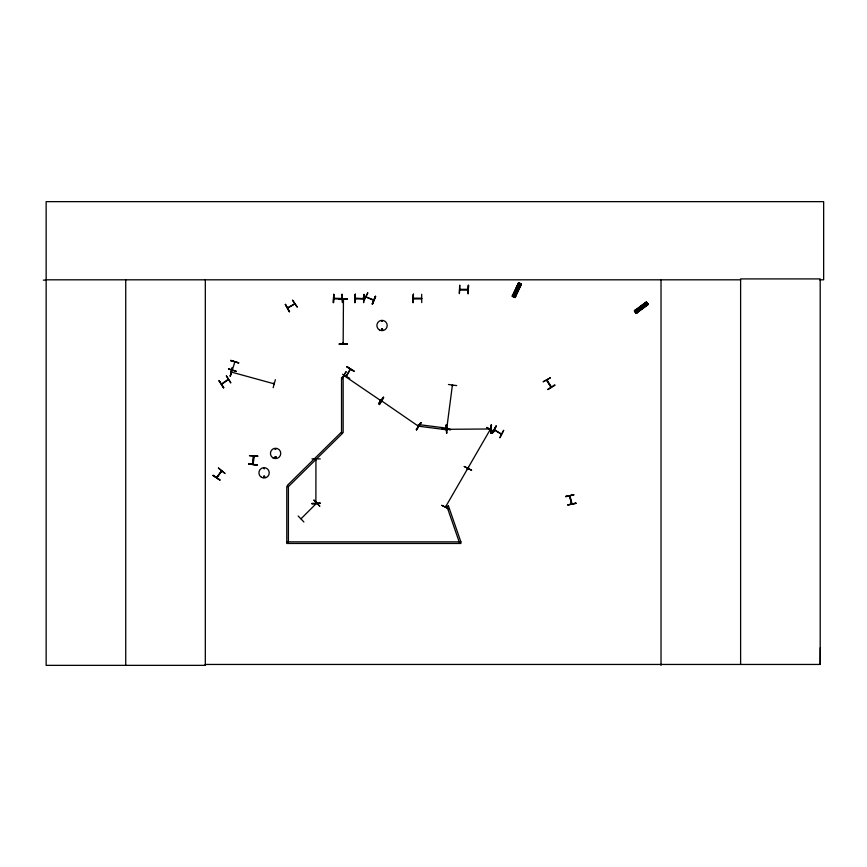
<?xml version="1.0" encoding="UTF-8"?>
<svg xmlns="http://www.w3.org/2000/svg" width="867" height="867" viewBox="0 0 867 867"><rect width="100%" height="100%" fill="white"/><g stroke="black" fill="none" stroke-linecap="round" stroke-linejoin="round"><path stroke-width="1.3" d="M819.597 279.813L823.65 279.813L823.65 201.643L46.146 201.643L46.146 665.357L205.436 665.357L205.327 664.447L820.193 664.447L820.312 647.682M232.399 369.678L234.805 362.103M467.551 469.491L467.952 468.689L467.248 469.35M346.052 376.202L350.192 369.028M249.501 455.717L257.792 455.955M252.817 464.181L253.197 463.401L253.121 464.311M252.839 464.203L253.489 456.031M253.392 456.194L253.24 464.376L253.868 456.053L253.76 456.801M228.227 379.291L221.562 383.918M344.004 375.66L344.936 375.888M417.591 425.686L418.36 426.196L381.903 401.074M417.927 425.502L418.284 426.152L418.371 424.548L447.589 428.276L447.394 429.88L418.176 426.152M315.891 459.662L316.292 459.022M316.303 459.716L315.935 458.936L315.891 503.098L316.26 502.351L316.683 503.651M316.303 503.098L315.935 502.524M343.159 343.765L343.451 299.397M343.126 342.953L343.115 343.592M263.644 468.408L264.468 468.754L263.72 468.321M264.858 476.915C263.47 474.032 263.037 478.898 264.728 477.078M275.142 449.117L276.031 449.008L275.197 449.225M274.85 457.299C277.407 454.807 275.121 460.334 275.067 456.768M276.085 457.299C274.189 458.946 276.215 455.186 275.847 457.722M381.599 321.072L382.434 321.419L381.686 320.985M381.48 329.362C383.149 327.531 382.011 331.465 381.61 329.113M442.376 428.937L450.645 429.566L442.376 428.905M446.397 429.002L446.863 428.309M452.411 385.056L446.678 429.046L446.787 428.222M452.693 385.848L452.401 385.143M452.281 385.848L452.715 385.208M456.671 385.609L448.456 384.482M220.857 471.54L221.399 470.803M571.938 503.694L571.797 503.142M228.53 368.854L236.431 371.39L228.498 368.963M231.988 368.096L230.308 376.213L231.955 368.085M230.254 376.202L232.345 368.182M231.391 372.073L232.215 372.203L231.456 372.474M273.528 383.322L274.167 383.832M275.359 379.713L273.159 387.701M253.478 456.118L253.706 456.974M253.175 464.148L253.803 456.226M445.931 506.241L445.931 507M467.942 468.158L468.397 467.356M467.974 468.798L467.541 469.415L467.584 468.679M468.245 468.299L468.321 467.443M546.784 380.18L551.054 387.072M301.499 518.748L301.228 518.509M490.364 430.075L490.039 430.552M264.565 476.98C264.132 474.769 263.015 478.031 264.424 477.056M382.759 329.558C379.638 331.292 383.29 326.545 382.412 330.013M367.716 292.948L364.01 300.372L367.771 292.97M373.612 300.329L365.982 296.969L373.655 299.906M375.411 296.341L372.431 304.089L375.357 296.319M372.116 303.949L375.465 296.362M372.398 304.068L375.736 296.492M216.577 477.327L221.605 471.16M217.216 477.078L216.512 477.489M518.596 282.675L512.169 296.2L515.063 297.544L521.435 283.997L518.542 282.653M512.364 296.286L518.726 282.74M512.495 296.351L518.932 282.837L512.657 296.427M512.831 296.503L519.214 282.967M513.047 296.612L519.409 283.054M513.231 296.687L514.001 297.045M513.958 296.015L513.546 296.612M514.185 297.132L520.568 283.585M514.25 297.153L520.753 283.672M514.402 297.229L520.883 283.737M514.684 297.359L521.034 283.812M514.738 297.392L521.208 283.888M514.998 297.511L521.425 283.986M490.885 429.295L490.126 428.916M333.73 298.584C355.318 298.747 330.24 298.324 334.499 298.205M363.392 298.671L355.448 298.205M362.644 298.291L363.566 298.291M421.503 298.248L413.418 298.248L414.144 298.671M459.792 289.329L459.813 289.665M441.823 505.385L449.247 509.092L441.834 505.353M464.235 466.576L471.67 470.282L464.289 466.468M486.875 427.355L494.06 431.495M446.202 506.426L445.898 506.978M468.353 467.432L468.321 468.169M468.234 468.223L468.624 467.616M489.714 430.465L490.126 429.739M547.467 380.732L547.023 379.952L551.347 386.996M353.92 371.152L346.963 366.633L353.909 371.174M346.367 376.419L350.539 369.201M349.769 378.348L342.563 374.251M445.562 506.892L467.66 468.624M490.083 429.815L467.974 468.05M496.054 426.022L492.272 433.413L496.022 426M492.228 433.381L496.368 426.206M501.256 434.074L494.493 429.739M503.64 430.411L499.847 437.781L503.597 430.379M287.465 307.828L294.693 303.894M344.838 375.714L344.08 375.66L380.591 400.511M383.442 397.227L378.478 403.87L383.474 397.249M379.388 404.553L383.669 397.444L379.443 404.586M416.225 429.588L420.842 422.706M416.485 429.75L421.102 422.868M490.191 429.295L490.993 428.97L446.657 429.306M213.011 475.495L219.936 480.069L213.217 475.224M221.649 470.954L216.793 477.587M216.793 477.739L221.724 471.009M219.969 480.025L213.033 475.463M571.917 503.792L569.966 495.913L569.814 496.758M446.722 428.97L447.556 428.97L446.808 429.306M355.362 298.291L356.023 298.671M363.446 298.606L355.253 298.584M421.568 298.606L413.364 298.584M459.878 289.329L467.985 289.329M298.161 515.995L303.894 521.977M316.39 503.424L301.022 518.78M315.946 502.47L315.978 503.185M634.46 311.025L646.468 302.084L634.557 311.145M634.666 311.296L646.587 302.247M634.785 311.459L646.771 302.485M634.872 311.578L646.804 302.529M634.904 311.621L646.912 302.691M635.045 311.784L635.554 312.467M635.966 311.502L635.348 311.871M635.674 312.629L647.682 303.688M635.782 312.781L647.801 303.851M647.887 303.981L635.988 313.063L648.039 304.165M636.118 313.236L648.126 304.284M636.215 313.355L648.256 304.458L646.338 301.911L634.341 310.863L636.248 313.41M231.467 372.095L274.091 383.81M228.455 379.594L221.8 384.265M230.687 382.802L226.298 375.758L230.785 382.737M550.317 377.752L543.089 381.827L550.382 377.849M547.76 389.348L554.739 384.894M547.922 389.608L554.967 385.251M287.638 308.164L294.769 303.851M297.175 306.961L292.482 300.112L297.143 306.983M501.375 434.118L494.244 429.934M565.685 496.455L573.824 494.873L565.674 496.412M565.75 496.748L573.813 494.819M575.916 503.326L567.777 504.908L575.926 503.359M567.787 504.962L575.84 503.023M347.439 298.942L339.16 299.418L347.439 298.909M339.16 299.364L347.45 299.256M339.16 343.896L347.45 343.852M339.16 344.242L347.45 344.156M446.147 424.982L446.657 433.262L446.191 424.971M491.437 424.971L491.025 433.262L491.394 424.971M311.979 458.881L320.259 458.881M311.979 503.359L320.27 503.359M43.35 280.139L46.146 280.128M46.146 279.813L740.613 279.813M459.792 285.33L459.369 293.62L459.673 285.33M342.042 294.292L342.465 302.583L342.162 294.292M421.676 294.292L421.741 302.583M341.956 298.291L341.295 298.671M333.73 298.671L342.064 298.671M355.253 298.671L363.587 298.671M413.364 298.671L421.698 298.671M333.296 302.583L333.752 294.292L333.329 302.583M363.566 302.583L363.988 294.292L363.674 302.583M286.782 541.853L460.876 541.853L460.876 543.468L286.782 543.468L286.782 486.615L288.397 486.615L342.324 433.511L341.197 432.373L287.27 485.466L288.397 486.615L288.397 541.853M249.512 455.598L257.77 456.313M248.84 464.094L257.098 464.745M442.419 428.547L450.645 429.62M550.989 386.335L551.293 386.823M420.874 298.606L421.676 298.291M230.633 360.78L238.663 362.818M273.43 383.344L274.091 383.463M380.266 399.86L380.786 400.218M518.087 284.116L520.59 285.286M517.653 285.037L520.157 286.208M517.003 286.403L519.506 287.584M516.429 287.627L518.932 288.798M515.778 289.004L518.282 290.174M513.015 294.899L515.518 296.08M512.364 295.192L515.702 296.763M571.635 503.857L569.662 495.87M486.701 427.659L493.908 431.755M346.767 366.979L353.964 371.065M380.635 400.5L380.017 400.12M645.243 302.984L646.901 305.206M644.43 303.591L646.088 305.813M643.216 304.501L644.864 306.723M642.133 305.303L643.78 307.525M640.908 306.214L642.566 308.424M635.684 310.115L637.343 312.326M635.067 309.996L637.278 312.954M219.102 380.819L223.859 387.603M546.568 380.18L550.957 387.267M285.351 304.436L289.589 311.556M569.565 495.891L571.57 503.987M343.538 299.57L343.451 300.231M491.025 424.971L491.08 433.262M446.548 424.971L446.603 433.262M343.159 342.931L343.159 343.679M820.193 664.447L820.193 278.914L740.613 278.914L740.613 664.447M661.022 279.813L661.022 665.357M468.191 285.33L468.137 293.62M413.375 294.292L413.331 302.583M355.167 294.292L355.221 302.583M333.697 294.292L333.697 302.583M205.316 279.813L205.316 665.357M125.737 279.813L125.737 665.357M641.743 306.777C642.761 309.02 643.357 304.924 641.743 306.777M516.754 288.798C517.697 291.063 518.433 286.988 516.754 288.798M248.851 463.975L257.076 465.091L248.851 463.975M230.741 360.39L238.642 362.926L230.741 360.39M346.052 371.813L341.782 378.933L346.02 371.791M420.744 422.641L416.518 429.772L420.744 422.641M218.451 468.072L224.856 473.339L218.451 468.072M314.006 500.14L319.717 506.144L314.006 500.14M219.145 380.786L223.534 387.831L219.145 380.786M285.395 304.404L289.296 311.73L285.395 304.404M448.423 505.905L446.906 506.426L459.358 542.384L460.876 541.853L448.423 505.905M320.259 503.25L311.979 503.76L320.259 503.25M468.538 285.33L468.093 293.62L468.538 285.33M468.093 289.708L459.759 289.708L468.093 289.806M355.275 294.292L354.82 302.583L355.275 294.292M413.396 294.292L412.93 302.583L413.396 294.292M343.148 377.47L341.533 377.47L341.533 432.709L343.148 432.709L343.148 377.47M379.453 329.969A5.169 5.169 0 0 0 387.213 325.493A5.169 5.169 0 0 0 379.453 321.018A5.169 5.169 0 0 0 379.453 329.969M273.007 457.895A5.169 5.169 0 0 0 280.767 453.419A5.169 5.169 0 0 0 273.007 448.943A5.169 5.169 0 0 0 273.007 457.895M261.487 477.316A5.18 5.18 0 0 0 269.258 472.829A5.18 5.18 0 0 0 261.487 468.343A5.18 5.18 0 0 0 261.487 477.316"/></g></svg>
